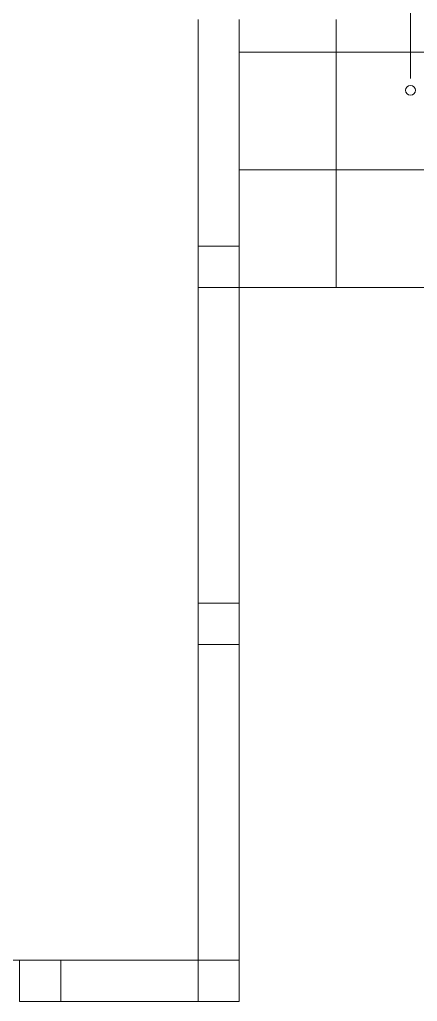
# Model space of a CAD drawing. Header units: millimetres. Extents: x 10 to 413, y 10 to 287.
# Drawn here: x 188.19 to 198.33, y 146.3 to 171.33 of the extents above; entities that cross this region are included whole.
import ezdxf

# ---------------------------------------------------------------- set-up
doc = ezdxf.new("R2010")
doc.units = ezdxf.units.MM
doc.layers.add('LAYER6', color=252, linetype='Continuous')

# ---------------------------------------------------------------- blocks, each defined once
blk = doc.blocks.new('FcPack%d0')
at = {"layer": 'LAYER6', "color": 2, "linetype": 'Continuous', "lineweight": 13}
blk.add_line((50.126, 13.814), (50.126, 17.864), dxfattribs=at)
at = {"layer": 'LAYER6', "color": 3, "linetype": 'Continuous', "lineweight": 13}
for p, q in [((44.707, 15.314), (44.707, 9.539)), ((45.757, 9.539), (45.757, 15.314)), ((44.707, 8.489), (44.707, 9.539)), ((44.707, 9.539), (45.757, 9.539)), ((45.757, 9.539), (45.757, 8.489)), ((44.707, 8.489), (44.707, 0.439)), ((45.757, 8.489), (44.707, 8.489)), ((45.757, 0.439), (45.757, 8.489)), ((44.707, -0.611), (44.707, 0.439)), ((44.707, 0.439), (45.757, 0.439)), ((45.757, 0.439), (45.757, -0.611)), ((44.707, -0.611), (44.707, -8.661)), ((45.757, -0.611), (44.707, -0.611)), ((45.757, -8.661), (45.757, -0.611)), ((40.157, -8.661), (32.107, -8.661)), ((40.157, -9.711), (40.157, -8.661)), ((40.157, -8.661), (41.207, -8.661)), ((44.707, -8.661), (41.207, -8.661)), ((41.207, -8.661), (41.207, -9.711)), ((44.707, -9.711), (44.707, -8.661)), ((44.707, -8.661), (45.757, -8.661)), ((45.757, -8.661), (45.757, -9.711)), ((41.207, -9.711), (40.157, -9.711)), ((41.207, -9.711), (44.707, -9.711)), ((45.757, -9.711), (44.707, -9.711))]:
    blk.add_line(p, q, dxfattribs=at)
at = {"layer": 'LAYER6', "color": 6, "linetype": 'Continuous', "lineweight": 13}
for p, q in [((48.232, 8.489), (48.232, 15.314)), ((45.757, 14.489), (67.457, 14.489)), ((45.757, 11.489), (67.457, 11.489))]:
    blk.add_line(p, q, dxfattribs=at)
at = {"layer": 'LAYER6', "color": 1, "linetype": 'Continuous', "lineweight": 13}
blk.add_line((45.757, 8.489), (67.457, 8.489), dxfattribs=at)
at = {"layer": 'LAYER6', "color": 2, "linetype": 'Continuous', "lineweight": 13}
blk.add_circle((50.126, 13.514), 0.125, dxfattribs=at)

msp = doc.modelspace()

# ---------------------------------------------------------------- block references
at = {"layer": 'LAYER6', "color": 1, "linetype": 'Continuous', "lineweight": 13}
msp.add_blockref('FcPack%d0', (148.028, 156.014), dxfattribs=at)

doc.saveas('drawing.dxf')
